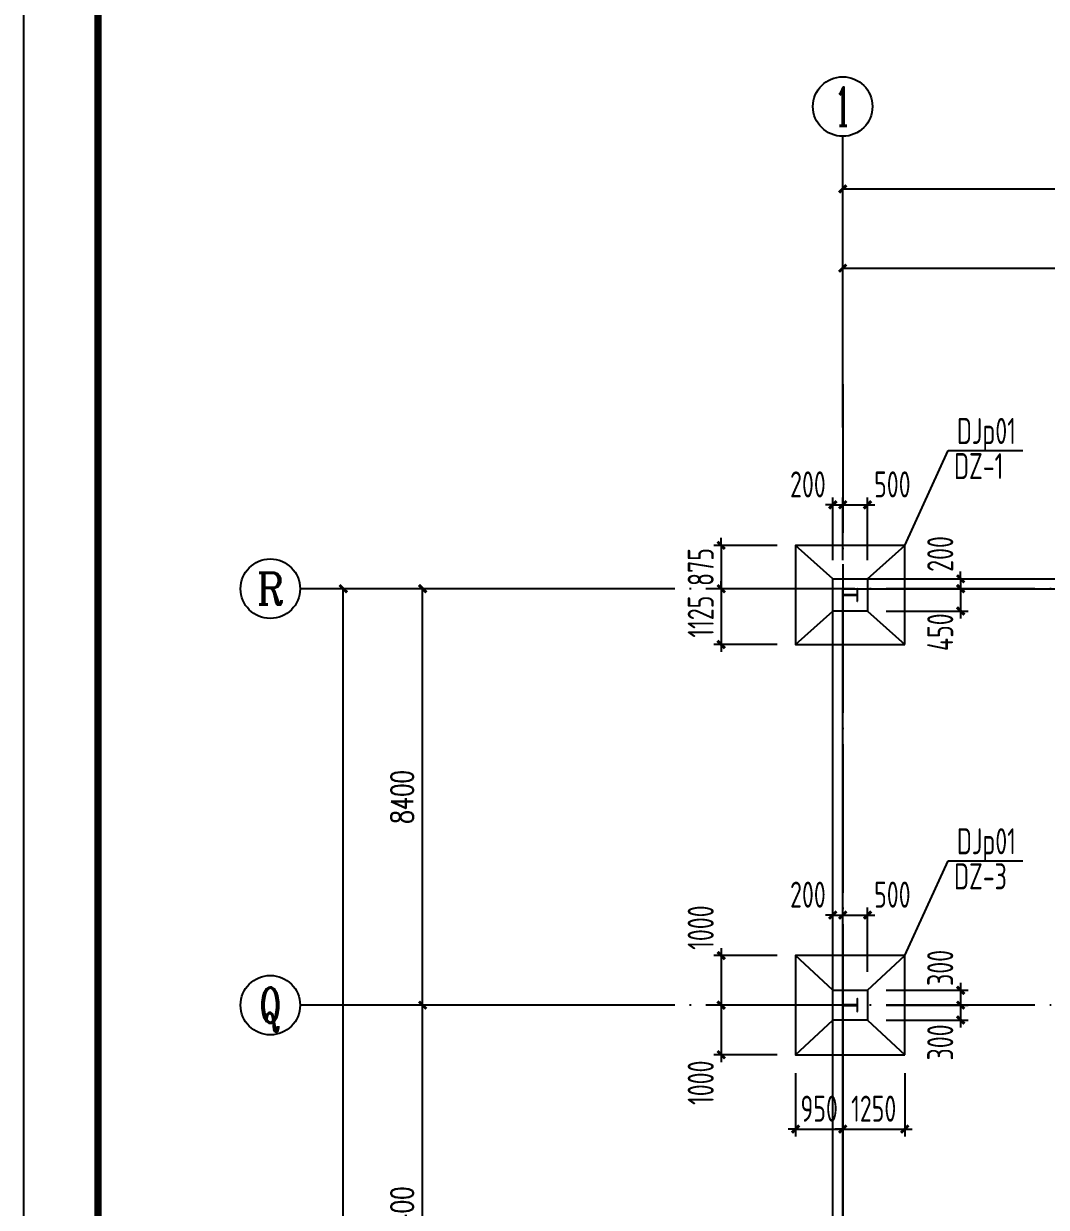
# Model space of a CAD drawing. Extents: x 899043 to 2598688, y -137197 to 211789.
# Drawn here: x 1104294 to 1124913, y 145873 to 169748 of the extents above; entities that cross this region are included whole.
import ezdxf
from ezdxf.enums import TextEntityAlignment as Align

# ---------------------------------------------------------------- set-up
doc = ezdxf.new("R2010")
doc.units = 0
doc.header["$LTSCALE"] = 1500
doc.header["$MEASUREMENT"] = 0
doc.linetypes.add('DOTE', pattern=[2.42, 2, -0.2, 0.02, -0.2])
for name, color, linetype in [('00-tk', 151, 'Continuous'), ('AXIS', 3, 'Continuous'), ('AXIS_TEXT', 7, 'Continuous'), ('BASE', 7, 'Continuous'), ('BASE_DIM', 3, 'Continuous'), ('BASE_NUM', 7, 'Continuous'), ('BASE_TEXT', 7, 'Continuous'), ('DIM', 3, 'Continuous'), ('M_Prof', 2, 'Continuous')]:
    doc.layers.add(name, color=color, linetype=linetype)
doc.layers.add('钢板标注', color=9, linetype='Continuous', lineweight=18)
doc.styles.add('_TCH_AXIS', font='COMPLEX', dxfattribs={"bigfont": 'GBCBIG'})
doc.styles.add('_TCH_DIM_T3', font='SIMPLEX', dxfattribs={"width": 0.705882, "bigfont": 'GBCBIG'})
doc.styles.add('COMPLEX', font='COMPLEX')
doc.styles.add('TSSD_Dimension', font='Tssdeng.shx', dxfattribs={"width": 0.7, "bigfont": 'hztxt.shx'})
doc.styles.add('TSSD_Label', font='Tssdeng.shx', dxfattribs={"width": 0.7, "bigfont": 'hztxt.shx'})
doc.dimstyles.new('_TCH_ARCH&&150', dxfattribs={"dimtxt": 446.25, "dimasz": 150, "dimexe": 375, "dimexo": 450, "dimgap": 189.375, "dimtad": 1, "dimdec": 0, "dimzin": 0, "dimdsep": 46, "dimtxsty": '_TCH_DIM_T3', "dimblk": 'ARCHTICK', "dimcen": 0.09, "dimclrt": 7, "dimazin": 2, "dimtfac": 1, "dimtdec": 0, "dimtix": 1, "dimtmove": 2, "dimatfit": 3, "dimfxl": 0, "dimtolj": 1, "dimtzin": 0, "dimarcsym": 0})
doc.dimstyles.new('TSSD_150_150', dxfattribs={"dimtxt": 525, "dimasz": 150, "dimexe": 150, "dimexo": 375, "dimgap": 150, "dimtad": 1, "dimdec": 0, "dimzin": 0, "dimdsep": 46, "dimtxsty": 'TSSD_Dimension', "dimblk": 'ARCHTICK', "dimblk1": 'ARCHTICK', "dimblk2": 'ARCHTICK', "dimcen": 0, "dimdle": 150, "dimclrt": 7, "dimadec": 0, "dimazin": 0, "dimtfac": 1, "dimtdec": 0, "dimtix": 1, "dimtmove": 2, "dimatfit": 3, "dimfxl": 0, "dimtolj": 1, "dimtzin": 0, "dimarcsym": 0})

# ---------------------------------------------------------------- blocks, each defined once
blk = doc.blocks.new('_ArchTick')
at = {"color": 0, "linetype": 'ByBlock', "const_width": 0.4}
blk.add_lwpolyline([(-0.5, -0.5), (0.5, 0.5)], dxfattribs=at)
blk = doc.blocks.new('*D205')
at = {"layer": 'AXIS', "color": 0, "lineweight": -2}
for p, q in [((1137909, -52277), (1132984, -52277)), ((1133359, -60677), (1133359, -52277)), ((1137909, -60677), (1132984, -60677))]:
    blk.add_line(p, q, dxfattribs=at)
at = {"layer": 'Defpoints', "color": 0}
for p in [(1133359, -52277), (1138359, -52277), (1138359, -60677)]:
    blk.add_point(p, dxfattribs=at)
at = {"layer": 'AXIS', "color": 0, "lineweight": -2, "xscale": 150, "yscale": 150, "zscale": 150}
for p, rotation in [((1133359, -52277), 90), ((1133359, -60677), 270)]:
    blk.add_blockref('_ArchTick', p, dxfattribs=dict(at, rotation=rotation))
at = {"layer": 'AXIS', "color": 7, "insert": (1132946, -56477), "char_height": 446.2, "attachment_point": 5, "rotation": 90, "style": '_TCH_DIM_T3'}
blk.add_mtext('\\A1;8400', dxfattribs=at)
blk = doc.blocks.new('*D206')
at = {"layer": 'AXIS', "color": 0, "lineweight": -2}
for p, q in [((1137909, -43877), (1132984, -43877)), ((1133359, -52277), (1133359, -43877)), ((1137909, -52277), (1132984, -52277))]:
    blk.add_line(p, q, dxfattribs=at)
at = {"layer": 'Defpoints', "color": 0}
for p in [(1133359, -43877), (1138359, -43877), (1138359, -52277)]:
    blk.add_point(p, dxfattribs=at)
at = {"layer": 'AXIS', "color": 0, "lineweight": -2, "xscale": 150, "yscale": 150, "zscale": 150}
for p, rotation in [((1133359, -43877), 90), ((1133359, -52277), 270)]:
    blk.add_blockref('_ArchTick', p, dxfattribs=dict(at, rotation=rotation))
at = {"layer": 'AXIS', "color": 7, "insert": (1132946, -48077), "char_height": 446.2, "attachment_point": 5, "rotation": 90, "style": '_TCH_DIM_T3'}
blk.add_mtext('\\A1;8400', dxfattribs=at)
blk = doc.blocks.new('*D207')
at = {"layer": 'AXIS', "color": 0, "lineweight": -2}
for p, q in [((1137909, -43877), (1131384, -43877)), ((1131759, -163277), (1131759, -43877)), ((1137909, -163277), (1131384, -163277))]:
    blk.add_line(p, q, dxfattribs=at)
at = {"layer": 'Defpoints', "color": 0}
for p in [(1131759, -43877), (1138359, -43877), (1138359, -163277)]:
    blk.add_point(p, dxfattribs=at)
at = {"layer": 'AXIS', "color": 0, "lineweight": -2, "xscale": 150, "yscale": 150, "zscale": 150}
for p, rotation in [((1131759, -43877), 90), ((1131759, -163277), 270)]:
    blk.add_blockref('_ArchTick', p, dxfattribs=dict(at, rotation=rotation))
at = {"layer": 'AXIS', "color": 7, "insert": (1131346, -103577), "char_height": 446.2, "attachment_point": 5, "rotation": 90, "style": '_TCH_DIM_T3'}
blk.add_mtext('\\A1;119400', dxfattribs=at)
blk = doc.blocks.new('_AXISO')
blk.add_circle((0, 0), 0.5)
at = {"layer": 'AXIS_TEXT', "style": 'COMPLEX', "width": 1.041667}
blk.add_attdef('A', text='', height=0.56, dxfattribs=at).set_placement((-0.25, -0.28), (0.25, -0.28), align=Align.FIT)
blk = doc.blocks.new('*D229')
at = {"layer": 'AXIS', "color": 0, "lineweight": -2}
for p, q in [((1141829, -40628), (1141829, -37037)), ((1152829, -40628), (1152829, -37037)), ((1141829, -37412), (1152829, -37412))]:
    blk.add_line(p, q, dxfattribs=at)
at = {"layer": 'Defpoints', "color": 0}
for p in [(1152829, -37412), (1141829, -41078), (1152829, -41078)]:
    blk.add_point(p, dxfattribs=at)
at = {"layer": 'AXIS', "color": 0, "lineweight": -2, "xscale": 150, "yscale": 150, "zscale": 150, "rotation": 180}
blk.add_blockref('_ArchTick', (1141829, -37412), dxfattribs=at)
at = {"layer": 'AXIS', "color": 0, "lineweight": -2, "xscale": 150, "yscale": 150, "zscale": 150}
blk.add_blockref('_ArchTick', (1152829, -37412), dxfattribs=at)
at = {"layer": 'AXIS', "color": 7, "insert": (1147329, -36999), "char_height": 446.2, "attachment_point": 5, "style": '_TCH_DIM_T3'}
blk.add_mtext('\\A1;11000', dxfattribs=at)
blk = doc.blocks.new('*D203')
at = {"layer": 'AXIS', "color": 0, "lineweight": -2}
for p, q in [((1141829, -40628), (1141829, -35437)), ((1195829, -40628), (1195829, -35437)), ((1141829, -35812), (1195829, -35812))]:
    blk.add_line(p, q, dxfattribs=at)
at = {"layer": 'Defpoints', "color": 0}
for p in [(1195829, -35812), (1141829, -41078), (1195829, -41078)]:
    blk.add_point(p, dxfattribs=at)
at = {"layer": 'AXIS', "color": 0, "lineweight": -2, "xscale": 150, "yscale": 150, "zscale": 150, "rotation": 180}
blk.add_blockref('_ArchTick', (1141829, -35812), dxfattribs=at)
at = {"layer": 'AXIS', "color": 0, "lineweight": -2, "xscale": 150, "yscale": 150, "zscale": 150}
blk.add_blockref('_ArchTick', (1195829, -35812), dxfattribs=at)
at = {"layer": 'AXIS', "color": 7, "insert": (1168829, -35399), "char_height": 446.2, "attachment_point": 5, "style": '_TCH_DIM_T3'}
blk.add_mtext('\\A1;54000', dxfattribs=at)
blk = doc.blocks.new('A$C0BB32EA6')
at = {"layer": 'M_Prof'}
for points in [[(300, -250), (300, 0), (290, 0), (290, -121), (10, -121), (10, 0), (0, 0), (0, -250), (10, -250), (10, -129), (290, -129), (290, -250)], [(300, -8525), (300, -8275), (290, -8275), (290, -8396), (10, -8396), (10, -8275), (0, -8275), (0, -8525), (10, -8525), (10, -8404), (290, -8404), (290, -8525)]]:
    blk.add_lwpolyline(points, close=True, dxfattribs=at)
blk = doc.blocks.new('A$C2EA612DB')
at = {"layer": 'M_Prof'}
blk.add_lwpolyline([(-53700, 102240), (-53700, 102490), (-53710, 102490), (-53710, 102369), (-53990, 102369), (-53990, 102490), (-54000, 102490), (-54000, 102240), (-53990, 102240), (-53990, 102361), (-53710, 102361), (-53710, 102240)], close=True, dxfattribs=at)
blk.add_blockref('A$C0BB32EA6', (-54000, 110765), dxfattribs=at)
blk = doc.blocks.new('*D1533')
at = {"layer": 'BASE_DIM', "color": 0, "lineweight": -2}
for p, q in [((1118358, 159226), (1118358, 159376)), ((1119483, 159226), (1118208, 159226)), ((1118358, 159226), (1118358, 158351)), ((1119483, 158351), (1118208, 158351)), ((1118358, 158351), (1118358, 158201))]:
    blk.add_line(p, q, dxfattribs=at)
at = {"layer": 'Defpoints', "color": 0}
for p in [(1119858, 159226), (1118358, 158351), (1119858, 158351)]:
    blk.add_point(p, dxfattribs=at)
at = {"layer": 'BASE_DIM', "color": 0, "lineweight": -2, "xscale": 150, "yscale": 150, "zscale": 150}
for p, rotation in [((1118358, 159226), 270), ((1118358, 158351), 90)]:
    blk.add_blockref('_ArchTick', p, dxfattribs=dict(at, rotation=rotation))
at = {"layer": 'BASE_DIM', "color": 7, "insert": (1117945, 158788), "char_height": 525, "attachment_point": 5, "rotation": 90, "style": 'TSSD_Dimension'}
blk.add_mtext('\\A1;875', dxfattribs=at)
blk = doc.blocks.new('*D1534')
at = {"layer": 'BASE_DIM', "color": 0, "lineweight": -2}
for p, q in [((1119483, 158351), (1118208, 158351)), ((1118358, 158351), (1118358, 158501)), ((1118358, 158351), (1118358, 157226)), ((1119483, 157226), (1118208, 157226)), ((1118358, 157226), (1118358, 157076))]:
    blk.add_line(p, q, dxfattribs=at)
at = {"layer": 'Defpoints', "color": 0}
for p in [(1119858, 158351), (1118358, 157226), (1119858, 157226)]:
    blk.add_point(p, dxfattribs=at)
at = {"layer": 'BASE_DIM', "color": 0, "lineweight": -2, "xscale": 150, "yscale": 150, "zscale": 150}
for p, rotation in [((1118358, 158351), 270), ((1118358, 157226), 90)]:
    blk.add_blockref('_ArchTick', p, dxfattribs=dict(at, rotation=rotation))
at = {"layer": 'BASE_DIM', "color": 7, "insert": (1117945, 157788), "char_height": 525, "attachment_point": 5, "rotation": 90, "style": 'TSSD_Dimension'}
blk.add_mtext('\\A1;1125', dxfattribs=at)
blk = doc.blocks.new('*D1535')
at = {"layer": 'Defpoints', "color": 0}
for p in [(1120808, 160043), (1120608, 158551), (1120808, 158551)]:
    blk.add_point(p, dxfattribs=at)
at = {"layer": 'DIM', "color": 0, "lineweight": -2}
for p, q in [((1120608, 160043), (1120458, 160043)), ((1120608, 158926), (1120608, 160193)), ((1120608, 160043), (1120808, 160043)), ((1120808, 158926), (1120808, 160193)), ((1120808, 160043), (1120958, 160043))]:
    blk.add_line(p, q, dxfattribs=at)
at = {"layer": 'DIM', "color": 0, "lineweight": -2, "xscale": 150, "yscale": 150, "zscale": 150}
blk.add_blockref('_ArchTick', (1120608, 160043), dxfattribs=at)
at = {"layer": 'DIM', "color": 0, "lineweight": -2, "xscale": 150, "yscale": 150, "zscale": 150, "rotation": 180}
blk.add_blockref('_ArchTick', (1120808, 160043), dxfattribs=at)
at = {"layer": 'DIM', "color": 7, "insert": (1120106, 160455), "char_height": 525, "attachment_point": 5, "style": 'TSSD_Dimension'}
blk.add_mtext('\\A1;200', dxfattribs=at)
blk = doc.blocks.new('*D1536')
at = {"layer": 'Defpoints', "color": 0}
for p in [(1121308, 160043), (1120808, 158551), (1121308, 158551)]:
    blk.add_point(p, dxfattribs=at)
at = {"layer": 'DIM', "color": 0, "lineweight": -2}
for p, q in [((1120658, 160043), (1121458, 160043)), ((1120808, 158926), (1120808, 160193)), ((1121308, 158926), (1121308, 160193))]:
    blk.add_line(p, q, dxfattribs=at)
at = {"layer": 'DIM', "color": 0, "lineweight": -2, "xscale": 150, "yscale": 150, "zscale": 150, "rotation": 180}
blk.add_blockref('_ArchTick', (1120808, 160043), dxfattribs=at)
at = {"layer": 'DIM', "color": 0, "lineweight": -2, "xscale": 150, "yscale": 150, "zscale": 150}
blk.add_blockref('_ArchTick', (1121308, 160043), dxfattribs=at)
at = {"layer": 'DIM', "color": 7, "insert": (1121809, 160455), "char_height": 525, "attachment_point": 5, "style": 'TSSD_Dimension'}
blk.add_mtext('\\A1;500', dxfattribs=at)
blk = doc.blocks.new('*D1537')
at = {"layer": 'Defpoints', "color": 0}
for p in [(1121308, 158551), (1121308, 158351), (1123186, 158351)]:
    blk.add_point(p, dxfattribs=at)
at = {"layer": 'DIM', "color": 0, "lineweight": -2}
for p, q in [((1121683, 158551), (1123336, 158551)), ((1123186, 158551), (1123186, 158701)), ((1123186, 158551), (1123186, 158351)), ((1121683, 158351), (1123336, 158351)), ((1123186, 158351), (1123186, 158201))]:
    blk.add_line(p, q, dxfattribs=at)
at = {"layer": 'DIM', "color": 0, "lineweight": -2, "xscale": 150, "yscale": 150, "zscale": 150}
for p, rotation in [((1123186, 158551), 270), ((1123186, 158351), 90)]:
    blk.add_blockref('_ArchTick', p, dxfattribs=dict(at, rotation=rotation))
at = {"layer": 'DIM', "color": 7, "insert": (1122774, 159052), "char_height": 525, "attachment_point": 5, "rotation": 90, "style": 'TSSD_Dimension'}
blk.add_mtext('\\A1;200', dxfattribs=at)
blk = doc.blocks.new('*D1538')
at = {"layer": 'Defpoints', "color": 0}
for p in [(1121308, 158351), (1121308, 157901), (1123186, 157901)]:
    blk.add_point(p, dxfattribs=at)
at = {"layer": 'DIM', "color": 0, "lineweight": -2}
for p, q in [((1121683, 158351), (1123336, 158351)), ((1123186, 158501), (1123186, 157751)), ((1121683, 157901), (1123336, 157901))]:
    blk.add_line(p, q, dxfattribs=at)
at = {"layer": 'DIM', "color": 0, "lineweight": -2, "xscale": 150, "yscale": 150, "zscale": 150}
for p, rotation in [((1123186, 158351), 90), ((1123186, 157901), 270)]:
    blk.add_blockref('_ArchTick', p, dxfattribs=dict(at, rotation=rotation))
at = {"layer": 'DIM', "color": 7, "insert": (1122774, 157474), "char_height": 525, "attachment_point": 5, "rotation": 90, "style": 'TSSD_Dimension'}
blk.add_mtext('\\A1;450', dxfattribs=at)
blk = doc.blocks.new('*D1509')
at = {"layer": 'BASE_DIM', "color": 0, "lineweight": -2}
for p, q in [((1119858, 148576), (1119858, 147301)), ((1120808, 148576), (1120808, 147301)), ((1119858, 147451), (1119708, 147451)), ((1119858, 147451), (1120808, 147451)), ((1120808, 147451), (1120958, 147451))]:
    blk.add_line(p, q, dxfattribs=at)
at = {"layer": 'Defpoints', "color": 0}
for p in [(1119858, 148951), (1120808, 148951), (1120808, 147451)]:
    blk.add_point(p, dxfattribs=at)
at = {"layer": 'BASE_DIM', "color": 0, "lineweight": -2, "xscale": 150, "yscale": 150, "zscale": 150}
blk.add_blockref('_ArchTick', (1119858, 147451), dxfattribs=at)
at = {"layer": 'BASE_DIM', "color": 0, "lineweight": -2, "xscale": 150, "yscale": 150, "zscale": 150, "rotation": 180}
blk.add_blockref('_ArchTick', (1120808, 147451), dxfattribs=at)
at = {"layer": 'BASE_DIM', "color": 7, "insert": (1120333, 147863), "char_height": 525, "attachment_point": 5, "style": 'TSSD_Dimension'}
blk.add_mtext('\\A1;950', dxfattribs=at)
blk = doc.blocks.new('*D1510')
at = {"layer": 'BASE_DIM', "color": 0, "lineweight": -2}
for p, q in [((1120808, 148576), (1120808, 147301)), ((1122058, 148576), (1122058, 147301)), ((1120808, 147451), (1120658, 147451)), ((1120808, 147451), (1122058, 147451)), ((1122058, 147451), (1122208, 147451))]:
    blk.add_line(p, q, dxfattribs=at)
at = {"layer": 'Defpoints', "color": 0}
for p in [(1120808, 148951), (1122058, 148951), (1122058, 147451)]:
    blk.add_point(p, dxfattribs=at)
at = {"layer": 'BASE_DIM', "color": 0, "lineweight": -2, "xscale": 150, "yscale": 150, "zscale": 150}
blk.add_blockref('_ArchTick', (1120808, 147451), dxfattribs=at)
at = {"layer": 'BASE_DIM', "color": 0, "lineweight": -2, "xscale": 150, "yscale": 150, "zscale": 150, "rotation": 180}
blk.add_blockref('_ArchTick', (1122058, 147451), dxfattribs=at)
at = {"layer": 'BASE_DIM', "color": 7, "insert": (1121433, 147863), "char_height": 525, "attachment_point": 5, "style": 'TSSD_Dimension'}
blk.add_mtext('\\A1;1250', dxfattribs=at)
blk = doc.blocks.new('*D1511')
at = {"layer": 'BASE_DIM', "color": 0, "lineweight": -2}
for p, q in [((1119483, 150951), (1118208, 150951)), ((1118358, 151101), (1118358, 149801)), ((1119483, 149951), (1118208, 149951))]:
    blk.add_line(p, q, dxfattribs=at)
at = {"layer": 'Defpoints', "color": 0}
for p in [(1119858, 150951), (1118358, 149951), (1119858, 149951)]:
    blk.add_point(p, dxfattribs=at)
at = {"layer": 'BASE_DIM', "color": 0, "lineweight": -2, "xscale": 150, "yscale": 150, "zscale": 150}
for p, rotation in [((1118358, 150951), 90), ((1118358, 149951), 270)]:
    blk.add_blockref('_ArchTick', p, dxfattribs=dict(at, rotation=rotation))
at = {"layer": 'BASE_DIM', "color": 7, "insert": (1117945, 151515), "char_height": 525, "attachment_point": 5, "rotation": 90, "style": 'TSSD_Dimension'}
blk.add_mtext('\\A1;1000', dxfattribs=at)
blk = doc.blocks.new('*D1512')
at = {"layer": 'BASE_DIM', "color": 0, "lineweight": -2}
for p, q in [((1119483, 149951), (1118208, 149951)), ((1118358, 150101), (1118358, 148801)), ((1119483, 148951), (1118208, 148951))]:
    blk.add_line(p, q, dxfattribs=at)
at = {"layer": 'Defpoints', "color": 0}
for p in [(1119858, 149951), (1118358, 148951), (1119858, 148951)]:
    blk.add_point(p, dxfattribs=at)
at = {"layer": 'BASE_DIM', "color": 0, "lineweight": -2, "xscale": 150, "yscale": 150, "zscale": 150}
for p, rotation in [((1118358, 149951), 90), ((1118358, 148951), 270)]:
    blk.add_blockref('_ArchTick', p, dxfattribs=dict(at, rotation=rotation))
at = {"layer": 'BASE_DIM', "color": 7, "insert": (1117945, 148386), "char_height": 525, "attachment_point": 5, "rotation": 90, "style": 'TSSD_Dimension'}
blk.add_mtext('\\A1;1000', dxfattribs=at)
blk = doc.blocks.new('*D1513')
at = {"layer": 'Defpoints', "color": 0}
for p in [(1120808, 151768), (1120608, 150251), (1120808, 150251)]:
    blk.add_point(p, dxfattribs=at)
at = {"layer": 'DIM', "color": 0, "lineweight": -2}
for p, q in [((1120608, 150626), (1120608, 151918)), ((1120808, 150626), (1120808, 151918)), ((1120608, 151768), (1120458, 151768)), ((1120608, 151768), (1120808, 151768)), ((1120808, 151768), (1120958, 151768))]:
    blk.add_line(p, q, dxfattribs=at)
at = {"layer": 'DIM', "color": 0, "lineweight": -2, "xscale": 150, "yscale": 150, "zscale": 150}
blk.add_blockref('_ArchTick', (1120608, 151768), dxfattribs=at)
at = {"layer": 'DIM', "color": 0, "lineweight": -2, "xscale": 150, "yscale": 150, "zscale": 150, "rotation": 180}
blk.add_blockref('_ArchTick', (1120808, 151768), dxfattribs=at)
at = {"layer": 'DIM', "color": 7, "insert": (1120106, 152180), "char_height": 525, "attachment_point": 5, "style": 'TSSD_Dimension'}
blk.add_mtext('\\A1;200', dxfattribs=at)
blk = doc.blocks.new('*D1514')
at = {"layer": 'Defpoints', "color": 0}
for p in [(1121308, 151768), (1120808, 150251), (1121308, 150251)]:
    blk.add_point(p, dxfattribs=at)
at = {"layer": 'DIM', "color": 0, "lineweight": -2}
for p, q in [((1120808, 150626), (1120808, 151918)), ((1121308, 150626), (1121308, 151918)), ((1120658, 151768), (1121458, 151768))]:
    blk.add_line(p, q, dxfattribs=at)
at = {"layer": 'DIM', "color": 0, "lineweight": -2, "xscale": 150, "yscale": 150, "zscale": 150, "rotation": 180}
blk.add_blockref('_ArchTick', (1120808, 151768), dxfattribs=at)
at = {"layer": 'DIM', "color": 0, "lineweight": -2, "xscale": 150, "yscale": 150, "zscale": 150}
blk.add_blockref('_ArchTick', (1121308, 151768), dxfattribs=at)
at = {"layer": 'DIM', "color": 7, "insert": (1121809, 152180), "char_height": 525, "attachment_point": 5, "style": 'TSSD_Dimension'}
blk.add_mtext('\\A1;500', dxfattribs=at)
blk = doc.blocks.new('*D1515')
at = {"layer": 'Defpoints', "color": 0}
for p in [(1121308, 150251), (1121308, 149951), (1123186, 149951)]:
    blk.add_point(p, dxfattribs=at)
at = {"layer": 'DIM', "color": 0, "lineweight": -2}
for p, q in [((1121683, 150251), (1123336, 150251)), ((1123186, 150401), (1123186, 149801)), ((1121683, 149951), (1123336, 149951))]:
    blk.add_line(p, q, dxfattribs=at)
at = {"layer": 'DIM', "color": 0, "lineweight": -2, "xscale": 150, "yscale": 150, "zscale": 150}
for p, rotation in [((1123186, 150251), 90), ((1123186, 149951), 270)]:
    blk.add_blockref('_ArchTick', p, dxfattribs=dict(at, rotation=rotation))
at = {"layer": 'DIM', "color": 7, "insert": (1122774, 150702), "char_height": 525, "attachment_point": 5, "rotation": 90, "style": 'TSSD_Dimension'}
blk.add_mtext('\\A1;300', dxfattribs=at)
blk = doc.blocks.new('*D1516')
at = {"layer": 'Defpoints', "color": 0}
for p in [(1121308, 149951), (1121308, 149651), (1123186, 149651)]:
    blk.add_point(p, dxfattribs=at)
at = {"layer": 'DIM', "color": 0, "lineweight": -2}
for p, q in [((1121683, 149951), (1123336, 149951)), ((1123186, 150101), (1123186, 149501)), ((1121683, 149651), (1123336, 149651))]:
    blk.add_line(p, q, dxfattribs=at)
at = {"layer": 'DIM', "color": 0, "lineweight": -2, "xscale": 150, "yscale": 150, "zscale": 150}
for p, rotation in [((1123186, 149951), 90), ((1123186, 149651), 270)]:
    blk.add_blockref('_ArchTick', p, dxfattribs=dict(at, rotation=rotation))
at = {"layer": 'DIM', "color": 7, "insert": (1122774, 149199), "char_height": 525, "attachment_point": 5, "rotation": 90, "style": 'TSSD_Dimension'}
blk.add_mtext('\\A1;300', dxfattribs=at)
blk = doc.blocks.new('A$C16496DF1')
at = {"layer": '00-tk'}
blk.add_line((176850, 1500), (3750, 1500), dxfattribs=at)
at = {"layer": '00-tk', "linetype": 'Continuous'}
blk.add_line((178350, 0), (0, 0), dxfattribs=at)
at = {"layer": '00-tk', "const_width": 150}
blk.add_lwpolyline([(3750, 124650), (176850, 124650), (176850, 1500), (3750, 1500)], close=True, dxfattribs=at)
blk = doc.blocks.new('A$C5AF141BB')
at = {"layer": 'AXIS'}
for p, q in [((-22000, 123526.9), (-22000, 128526.3)), ((-26941.1, 119400), (-32941.1, 119400)), ((-26941.1, 111000), (-32941.1, 111000))]:
    blk.add_line(p, q, dxfattribs=at)
at = {"layer": 'AXIS', "color": 253, "linetype": 'DOTE'}
for p, q in [((-22000, 123526.9), (-22000, 82968.2)), ((36323.2, 119400), (-26262.1, 119400)), ((36323.2, 111000), (-26941.1, 111000))]:
    blk.add_line(p, q, dxfattribs=at)
at = {"layer": 'AXIS'}
ref = blk.add_blockref('_AXISO', (-22000, 129126.3), dxfattribs=dict(at, xscale=1200, yscale=1200, zscale=1200))
ref.add_attrib('A', '1', dxfattribs={"layer": 'AXIS_TEXT', "height": 772.1, "style": '_TCH_AXIS'}).set_placement((-22165.4, 128740.3), (-21834.6, 128740.3), align=Align.FIT)
ref = blk.add_blockref('_AXISO', (-33541.1, 119400), dxfattribs=dict(at, xscale=1200, yscale=1200, zscale=1200))
ref.add_attrib('A', 'R', dxfattribs={"layer": 'AXIS_TEXT', "height": 637.8, "style": '_TCH_AXIS'}).set_placement((-33814.4, 119081.1), (-33267.8, 119081.1), align=Align.FIT)
ref = blk.add_blockref('_AXISO', (-33541.1, 111000), dxfattribs=dict(at, xscale=1200, yscale=1200, zscale=1200))
ref.add_attrib('A', 'Q', dxfattribs={"layer": 'AXIS_TEXT', "height": 715.4, "style": '_TCH_AXIS', "width": 0.807692}).set_placement((-33761.2, 110642.3), (-33321, 110642.3), align=Align.FIT)
for p1, p2, distance, picture, middle in [((-22000, 122199.9), (32000, 122199.9), 5265.9, '*D203', (5000, 127878.4)), ((-22000, 122199.9), (-11000, 122199.9), 3665.9, '*D229', (-16500, 126278.4)), ((-25470.5, 0), (-25470.5, 119400), 6600, '*D207', (-32483, 59700)), ((-25470.5, 111000), (-25470.5, 119400), 5000, '*D206', (-30883, 115200)), ((-25470.5, 102600), (-25470.5, 111000), 5000, '*D205', (-30883, 106800))]:
    dim = blk.add_aligned_dim(p1=p1, p2=p2, distance=distance, dimstyle='_TCH_ARCH&&150', dxfattribs=at)
    dim.commit()
    dim.dimension.update_dxf_attribs({"geometry": picture, "text_midpoint": middle, "insert": (-1163829.4, 163277.5)})

msp = doc.modelspace()

# ---------------------------------------------------------------- linework, layer by layer
at = {"layer": 'AXIS', "color": 4}
for points in [[(1120607.8, 141700.6), (1120607.8, 158550.6), (1175007.8, 158550.6), (1175007.8, 47600.6)], [(1120807.8, 141700.6), (1120807.8, 158350.6), (1174807.8, 158350.6), (1174807.8, 47600.6)]]:
    msp.add_lwpolyline(points, dxfattribs=at)
at = {"layer": 'BASE'}
for p, q in [((1120607.8, 158550.6), (1119857.8, 159225.6)), ((1121307.8, 158550.6), (1122057.8, 159225.6)), ((1119857.8, 157225.6), (1120607.8, 157900.6)), ((1121307.8, 157900.6), (1122057.8, 157225.6)), ((1120607.8, 150250.6), (1119857.8, 150950.6)), ((1121307.8, 150250.6), (1122057.8, 150950.6)), ((1119857.8, 148950.6), (1120607.8, 149650.6)), ((1121307.8, 149650.6), (1122057.8, 148950.6))]:
    msp.add_line(p, q, dxfattribs=at)
for points in [[(1122057.8, 157225.6), (1122057.8, 159225.6), (1119857.8, 159225.6), (1119857.8, 157225.6)], [(1121307.8, 158550.6), (1121307.8, 157900.6), (1120607.8, 157900.6), (1120607.8, 158550.6)], [(1122057.8, 148950.6), (1122057.8, 150950.6), (1119857.8, 150950.6), (1119857.8, 148950.6)], [(1121307.8, 150250.6), (1121307.8, 149650.6), (1120607.8, 149650.6), (1120607.8, 150250.6)]]:
    msp.add_lwpolyline(points, close=True, dxfattribs=at)
at = {"layer": 'BASE_TEXT'}
for p, q in [((1122057.8, 159225.6), (1122931.7, 161137.7)), ((1122931.7, 161137.7), (1124437.9, 161137.7)), ((1122057.8, 150950.6), (1122931.7, 152862.7)), ((1122931.7, 152862.7), (1124437.9, 152862.7))]:
    msp.add_line(p, q, dxfattribs=at)

# ---------------------------------------------------------------- block references
at = {"layer": 'AXIS'}
for name, p in [('A$C5AF141BB', (1142807.8, 38950.6)), ('A$C2EA612DB', (1174807.8, 47585.6))]:
    msp.add_blockref(name, p, dxfattribs=at)
at = {"layer": '钢板标注', "color": 2, "linetype": 'ByBlock', "rotation": 270}
msp.add_blockref('A$C16496DF1', (1104293.5, 182335.4), dxfattribs=at)

# ---------------------------------------------------------------- texts
at = {"layer": 'BASE_NUM', "style": 'TSSD_Label', "width": 0.7}
for s, p in [('DJp01', (1123109.2, 161270.3)), ('DZ-1', (1123053.4, 160561.9)), ('DJp01', (1123109.2, 152995.3)), ('DZ-3', (1123053.4, 152286.9))]:
    msp.add_text(s, height=525, dxfattribs=at).set_placement(p)

# ---------------------------------------------------------------- dimensions: what is measured, and where the dimension line sits
at = {"layer": 'BASE_DIM'}
for p1, p2, picture, middle in [((1119857.8, 159225.6), (1119857.8, 158350.6), '*D1533', (1117945.3, 158788.1)), ((1119857.8, 158350.6), (1119857.8, 157225.6), '*D1534', (1117945.3, 157788.1)), ((1119857.8, 148950.6), (1120807.8, 148950.6), '*D1509', (1120332.8, 147863.1)), ((1120807.8, 148950.6), (1122057.8, 148950.6), '*D1510', (1121432.8, 147863.1))]:
    dim = msp.add_aligned_dim(p1=p1, p2=p2, distance=-1500, dimstyle='TSSD_150_150', dxfattribs=at)
    dim.commit()
    dim.dimension.update_dxf_attribs({"geometry": picture, "text_midpoint": middle})
for base, p1, p2, picture, middle in [((1118357.8, 149950.6), (1119857.8, 150950.6), (1119857.8, 149950.6), '*D1511', (1117945.3, 151515.3)), ((1118357.8, 148950.6), (1119857.8, 149950.6), (1119857.8, 148950.6), '*D1512', (1117945.3, 148385.9))]:
    dim = msp.add_linear_dim(base=base, p1=p1, p2=p2, angle=270, dimstyle='TSSD_150_150', dxfattribs=at)
    dim.commit()
    dim.dimension.update_dxf_attribs({"geometry": picture, "text_midpoint": middle, "dimtype": 161})
at = {"layer": 'DIM'}
for base, p1, p2, picture, middle in [((1120807.8, 160042.8), (1120607.8, 158550.6), (1120807.8, 158550.6), '*D1535', (1120106.2, 160455.3)), ((1121307.8, 160042.8), (1120807.8, 158550.6), (1121307.8, 158550.6), '*D1536', (1121809.4, 160455.3)), ((1120807.8, 151767.8), (1120607.8, 150250.6), (1120807.8, 150250.6), '*D1513', (1120106.2, 152180.3)), ((1121307.8, 151767.8), (1120807.8, 150250.6), (1121307.8, 150250.6), '*D1514', (1121809.4, 152180.3))]:
    dim = msp.add_linear_dim(base=base, p1=p1, p2=p2, dimstyle='TSSD_150_150', dxfattribs=at)
    dim.commit()
    dim.dimension.update_dxf_attribs({"geometry": picture, "text_midpoint": middle, "dimtype": 160})
for base, p1, p2, picture, middle in [((1123186.1, 158350.6), (1121307.8, 158550.6), (1121307.8, 158350.6), '*D1537', (1122773.6, 159052.2)), ((1123186.1, 157900.6), (1121307.8, 158350.6), (1121307.8, 157900.6), '*D1538', (1122773.6, 157474)), ((1123186.1, 149950.6), (1121307.8, 150250.6), (1121307.8, 149950.6), '*D1515', (1122773.6, 150702.2)), ((1123186.1, 149650.6), (1121307.8, 149950.6), (1121307.8, 149650.6), '*D1516', (1122773.6, 149199))]:
    dim = msp.add_linear_dim(base=base, p1=p1, p2=p2, angle=270, dimstyle='TSSD_150_150', dxfattribs=at)
    dim.commit()
    dim.dimension.update_dxf_attribs({"geometry": picture, "text_midpoint": middle, "dimtype": 160})

doc.saveas('drawing.dxf')
